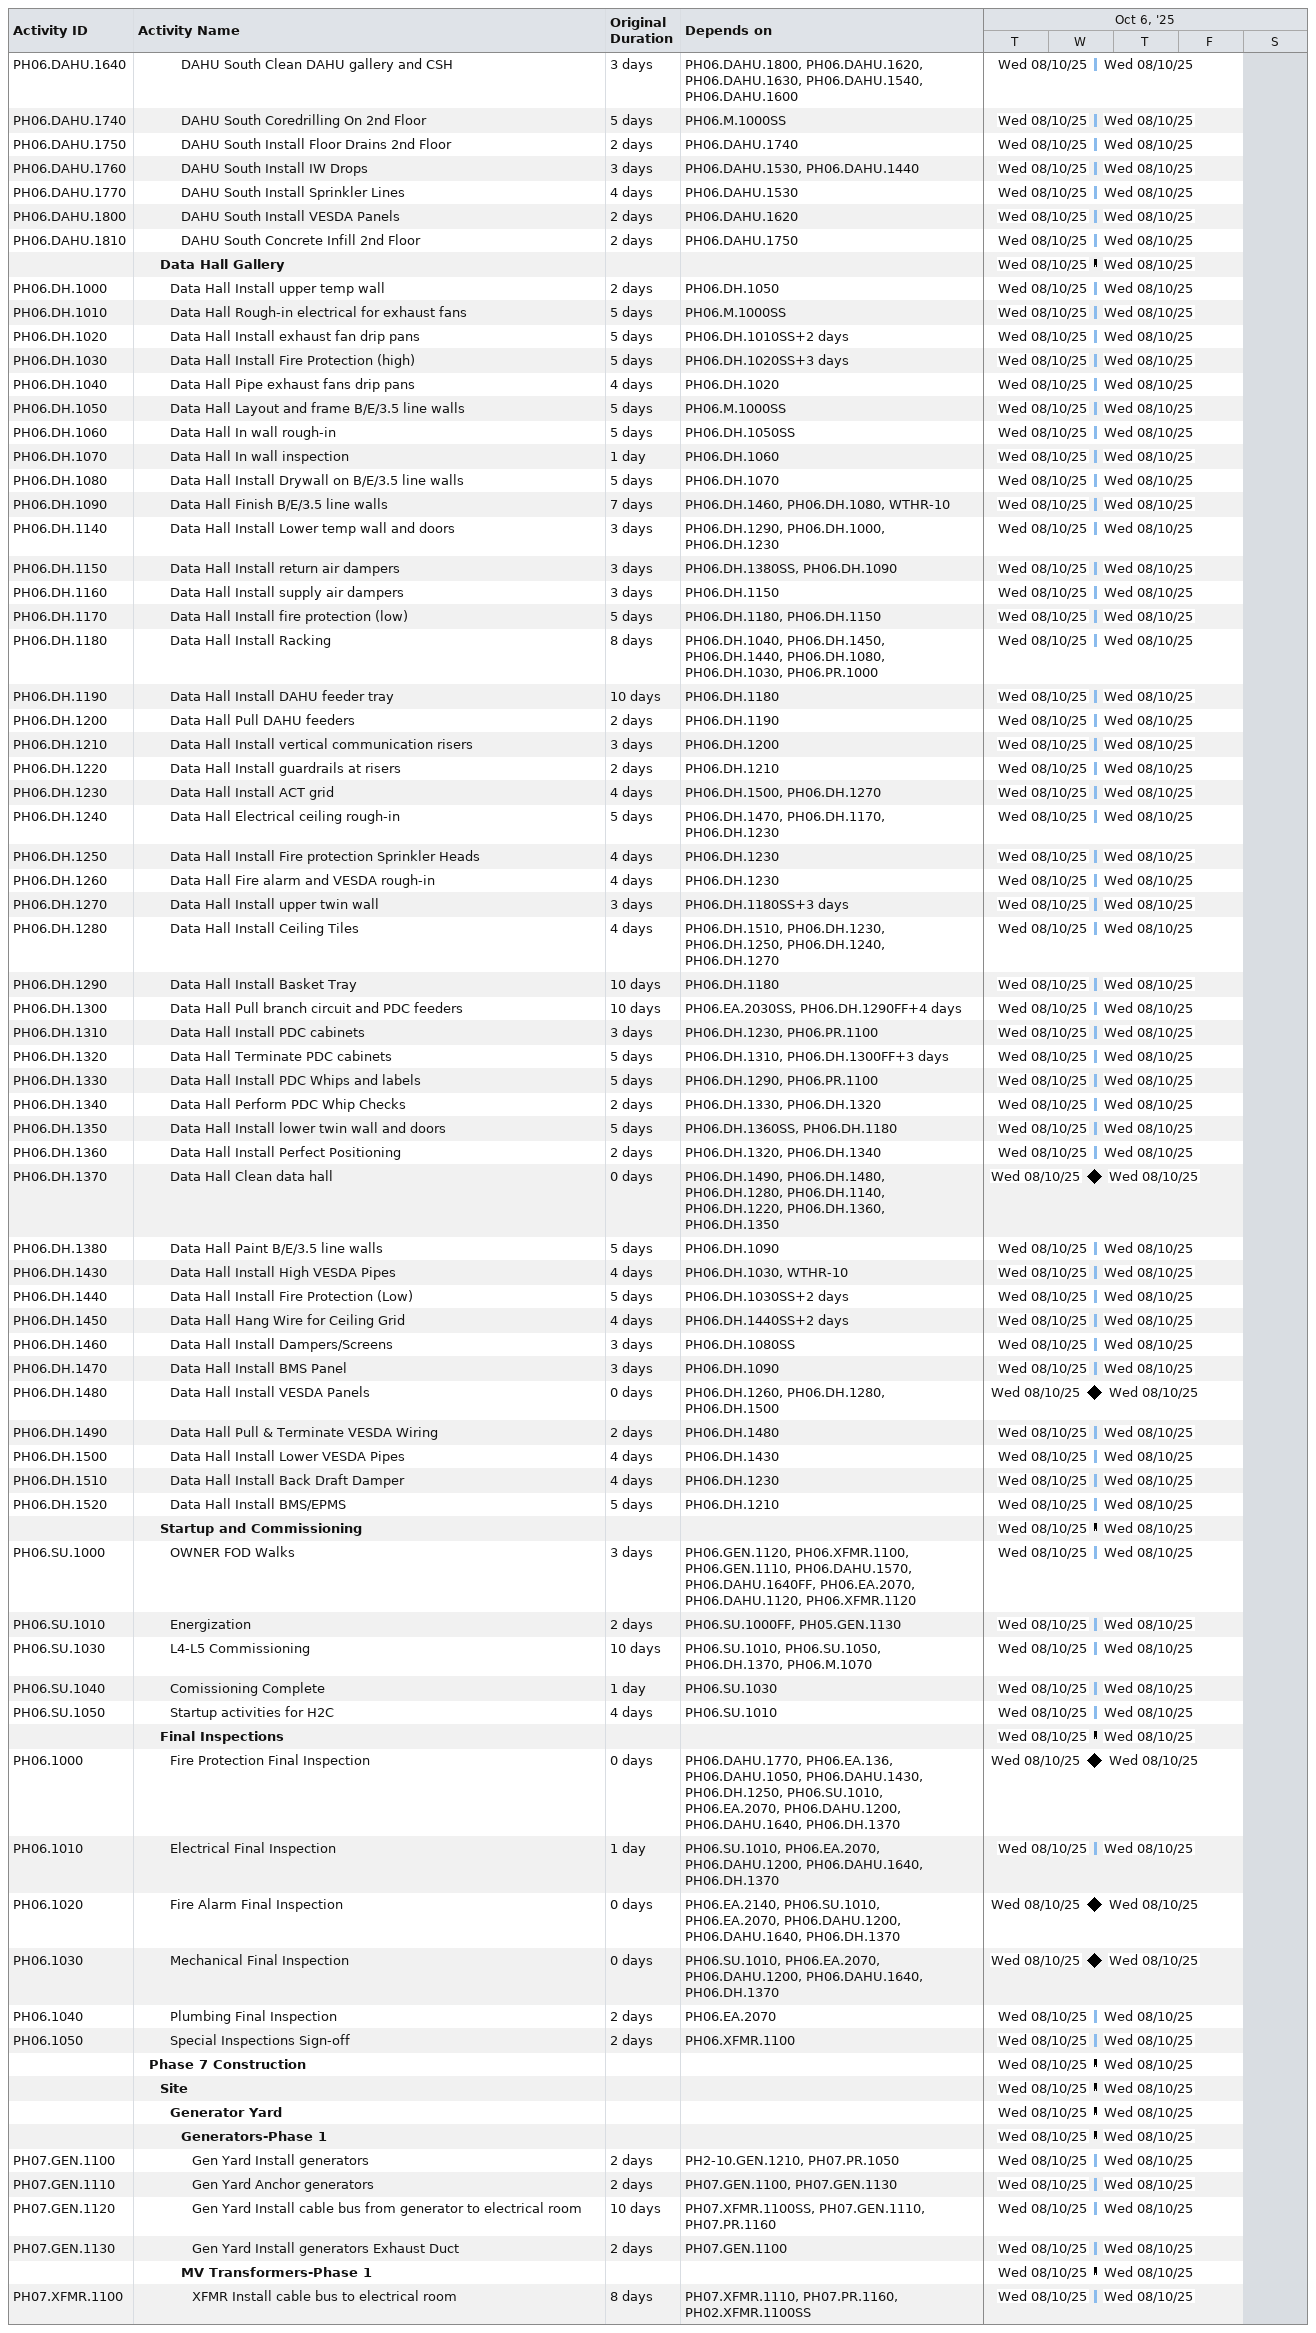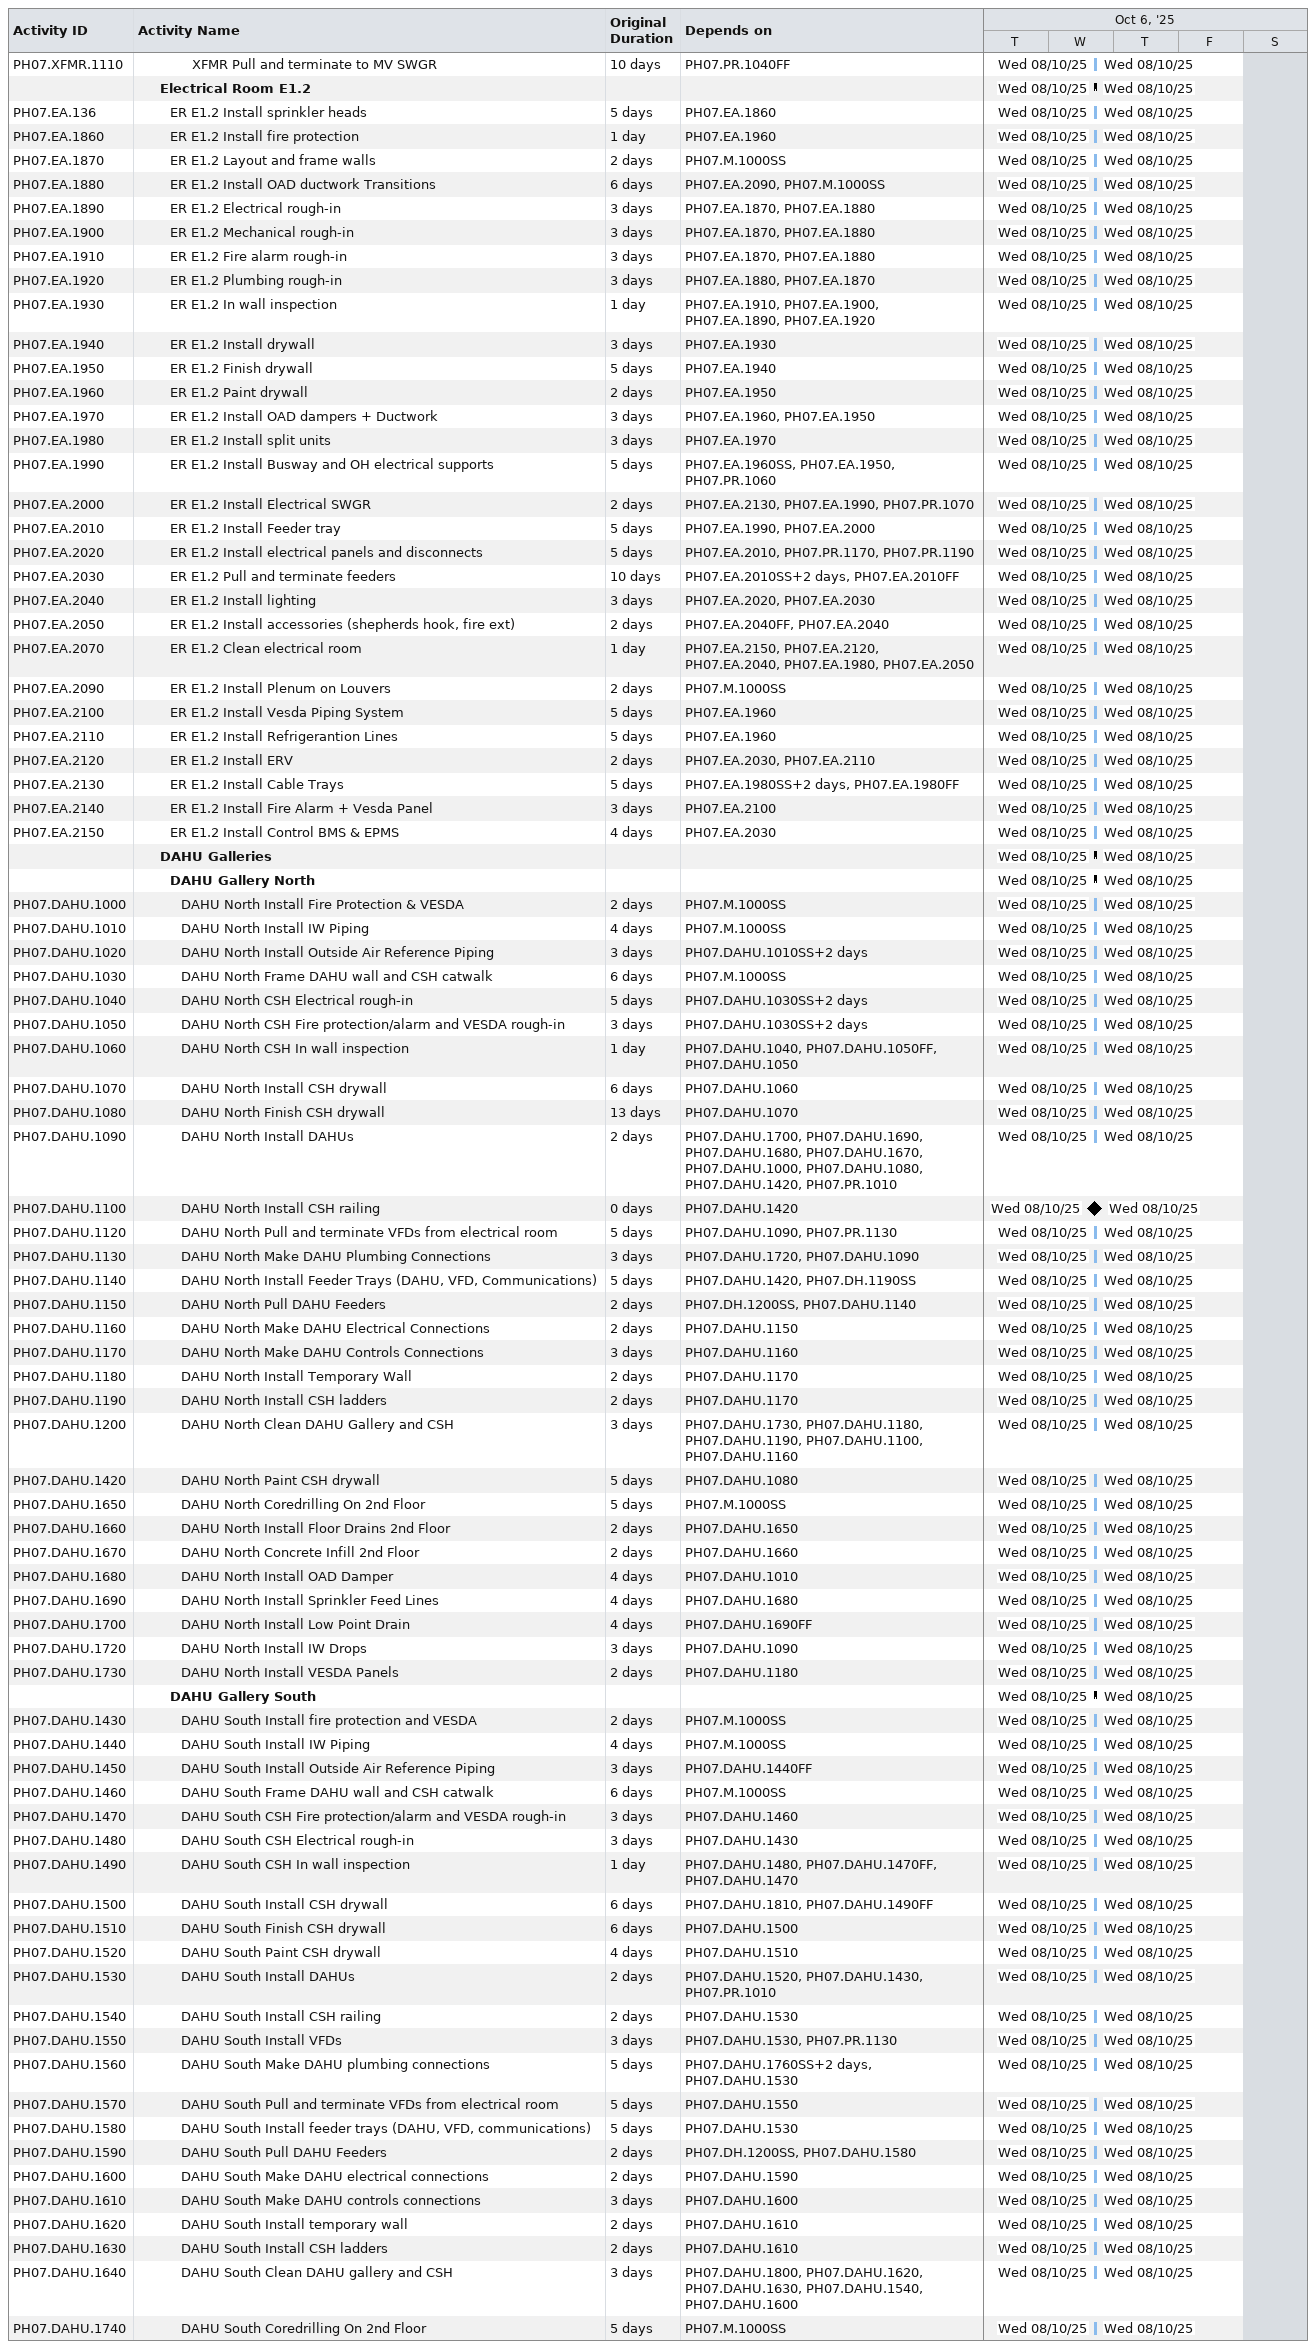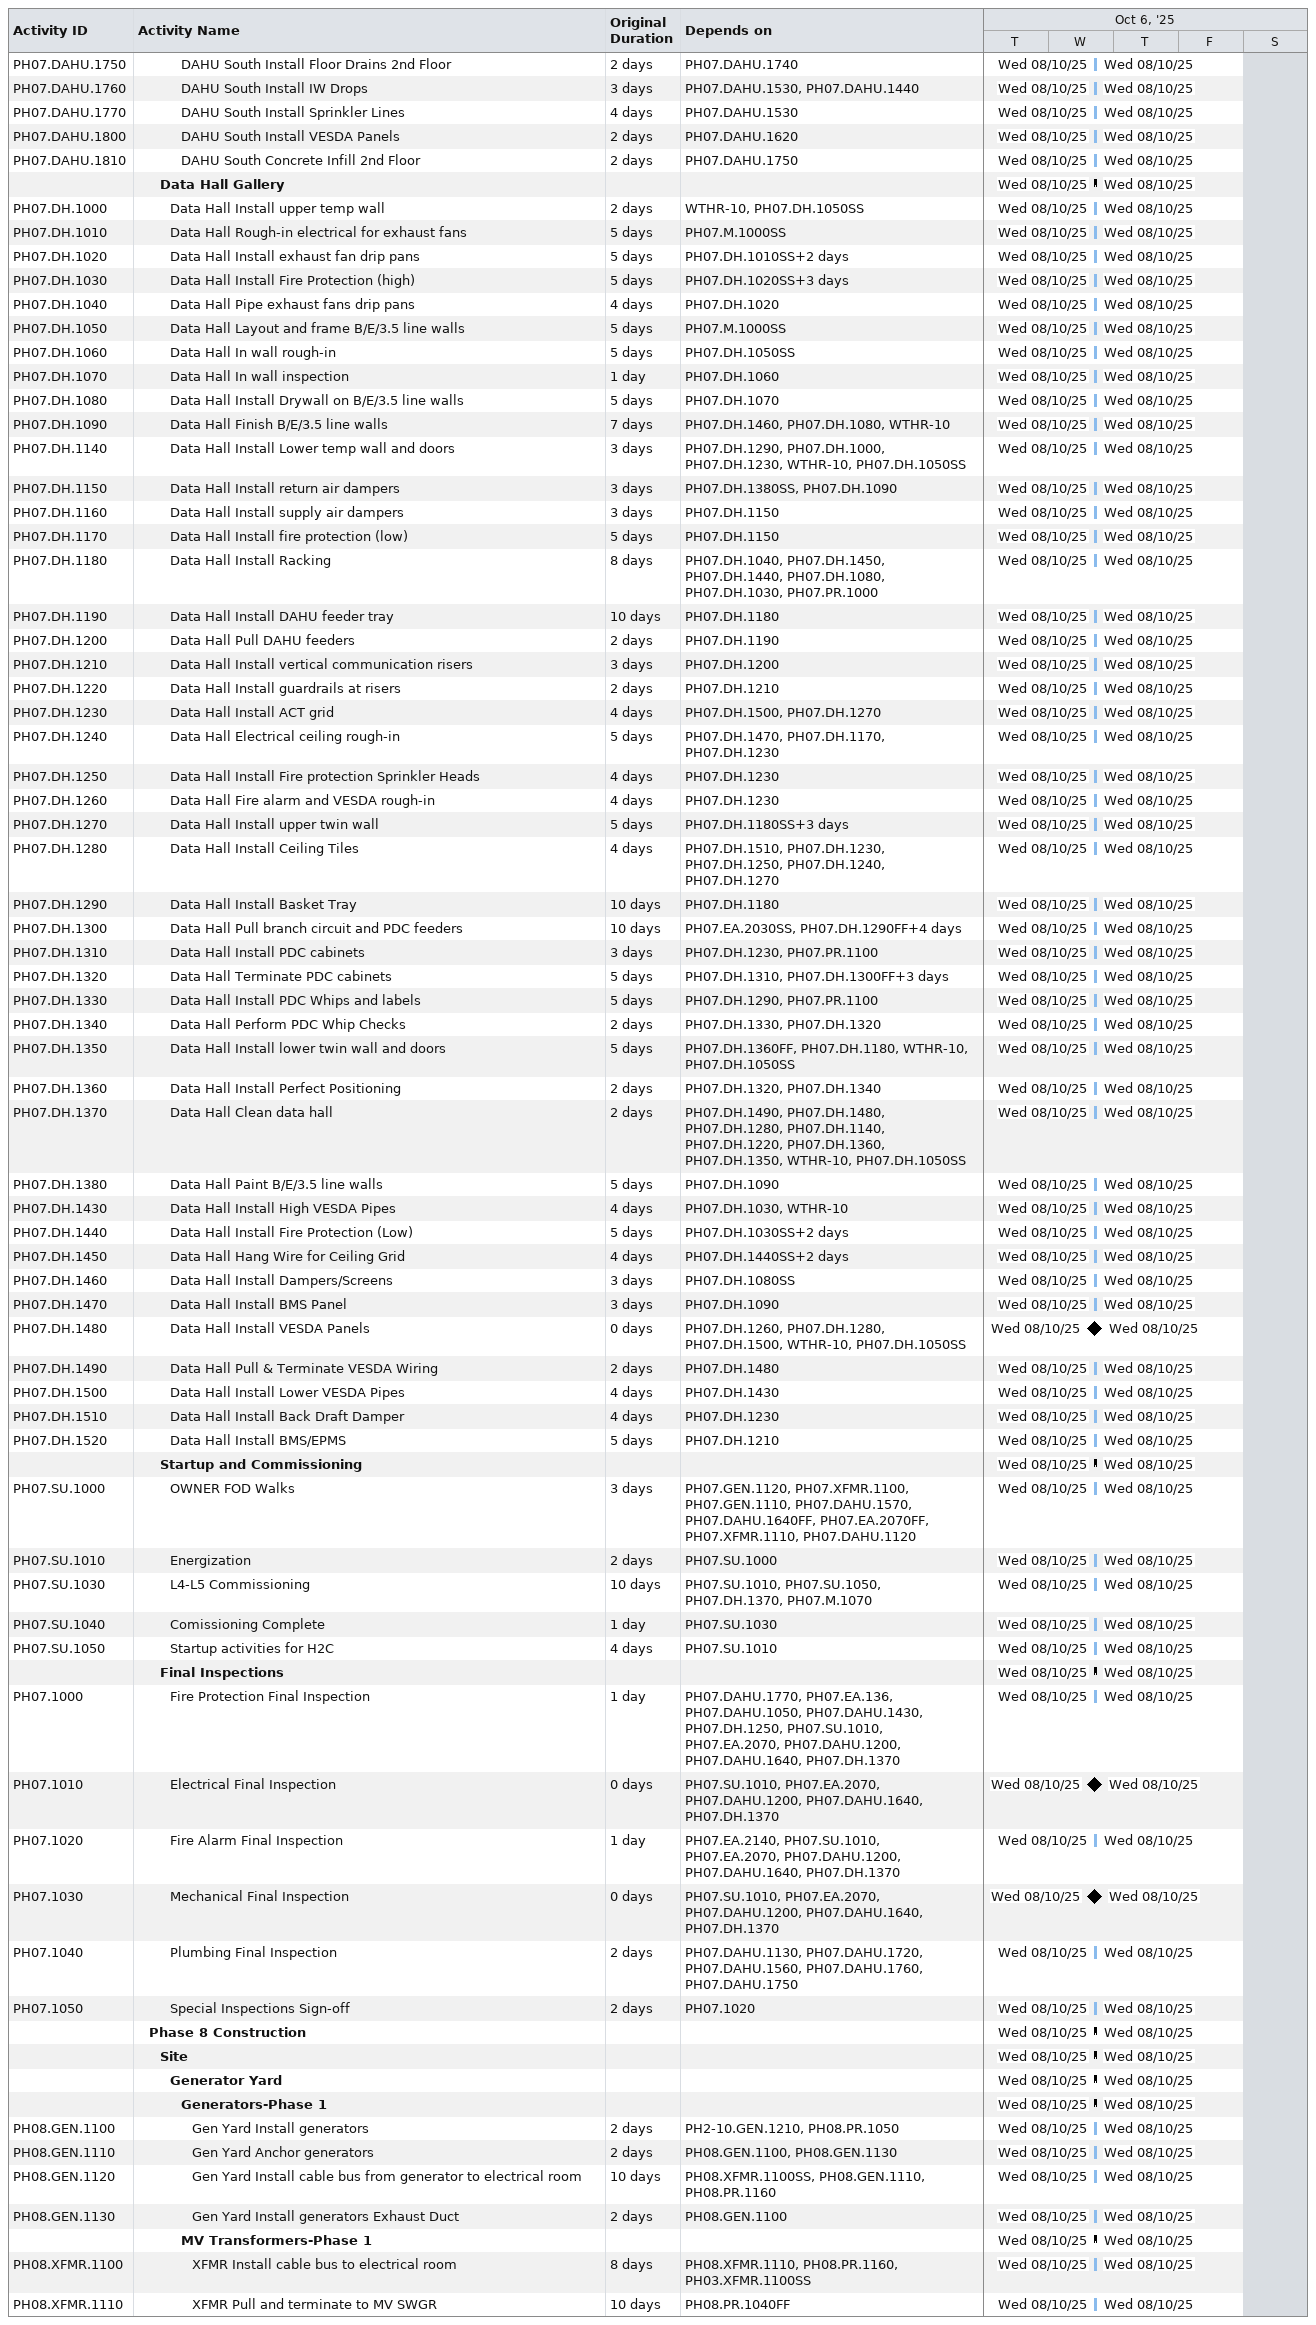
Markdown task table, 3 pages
| ID | Level | Task | Original duration | Start | Finish | Predecessors |
|---|---|---|---|---|---|---|
| PH06.DAHU.1640 | 5 | DAHU South Clean DAHU gallery and CSH | 3d | 2025-10-08 | 2025-10-08 | PH06.DAHU.1800, PH06.DAHU.1620, PH06.DAHU.1630, PH06.DAHU.1540, PH06.DAHU.1600 |
| PH06.DAHU.1740 | 5 | DAHU South Coredrilling On 2nd Floor | 5d | 2025-10-08 | 2025-10-08 | PH06.M.1000SS |
| PH06.DAHU.1750 | 5 | DAHU South Install Floor Drains 2nd Floor | 2d | 2025-10-08 | 2025-10-08 | PH06.DAHU.1740 |
| PH06.DAHU.1760 | 5 | DAHU South Install IW Drops | 3d | 2025-10-08 | 2025-10-08 | PH06.DAHU.1530, PH06.DAHU.1440 |
| PH06.DAHU.1770 | 5 | DAHU South Install Sprinkler Lines | 4d | 2025-10-08 | 2025-10-08 | PH06.DAHU.1530 |
| PH06.DAHU.1800 | 5 | DAHU South Install VESDA Panels | 2d | 2025-10-08 | 2025-10-08 | PH06.DAHU.1620 |
| PH06.DAHU.1810 | 5 | DAHU South Concrete Infill 2nd Floor | 2d | 2025-10-08 | 2025-10-08 | PH06.DAHU.1750 |
|  | 3 | **Data Hall Gallery** |  | 2025-10-08 | 2025-10-08 |  |
| PH06.DH.1000 | 4 | Data Hall Install upper temp wall | 2d | 2025-10-08 | 2025-10-08 | PH06.DH.1050 |
| PH06.DH.1010 | 4 | Data Hall Rough-in electrical for exhaust fans | 5d | 2025-10-08 | 2025-10-08 | PH06.M.1000SS |
| PH06.DH.1020 | 4 | Data Hall Install exhaust fan drip pans | 5d | 2025-10-08 | 2025-10-08 | PH06.DH.1010SS+2d |
| PH06.DH.1030 | 4 | Data Hall Install Fire Protection (high) | 5d | 2025-10-08 | 2025-10-08 | PH06.DH.1020SS+3d |
| PH06.DH.1040 | 4 | Data Hall Pipe exhaust fans drip pans | 4d | 2025-10-08 | 2025-10-08 | PH06.DH.1020 |
| PH06.DH.1050 | 4 | Data Hall Layout and frame B/E/3.5 line walls | 5d | 2025-10-08 | 2025-10-08 | PH06.M.1000SS |
| PH06.DH.1060 | 4 | Data Hall In wall rough-in | 5d | 2025-10-08 | 2025-10-08 | PH06.DH.1050SS |
| PH06.DH.1070 | 4 | Data Hall In wall inspection | 1d | 2025-10-08 | 2025-10-08 | PH06.DH.1060 |
| PH06.DH.1080 | 4 | Data Hall Install Drywall on B/E/3.5 line walls | 5d | 2025-10-08 | 2025-10-08 | PH06.DH.1070 |
| PH06.DH.1090 | 4 | Data Hall Finish B/E/3.5 line walls | 7d | 2025-10-08 | 2025-10-08 | PH06.DH.1460, PH06.DH.1080, WTHR-10 |
| PH06.DH.1140 | 4 | Data Hall Install Lower temp wall and doors | 3d | 2025-10-08 | 2025-10-08 | PH06.DH.1290, PH06.DH.1000, PH06.DH.1230 |
| PH06.DH.1150 | 4 | Data Hall Install return air dampers | 3d | 2025-10-08 | 2025-10-08 | PH06.DH.1380SS, PH06.DH.1090 |
| PH06.DH.1160 | 4 | Data Hall Install supply air dampers | 3d | 2025-10-08 | 2025-10-08 | PH06.DH.1150 |
| PH06.DH.1170 | 4 | Data Hall Install fire protection (low) | 5d | 2025-10-08 | 2025-10-08 | PH06.DH.1180, PH06.DH.1150 |
| PH06.DH.1180 | 4 | Data Hall Install Racking | 8d | 2025-10-08 | 2025-10-08 | PH06.DH.1040, PH06.DH.1450, PH06.DH.1440, PH06.DH.1080, PH06.DH.1030, PH06.PR.1000 |
| PH06.DH.1190 | 4 | Data Hall Install DAHU feeder tray | 10d | 2025-10-08 | 2025-10-08 | PH06.DH.1180 |
| PH06.DH.1200 | 4 | Data Hall Pull DAHU feeders | 2d | 2025-10-08 | 2025-10-08 | PH06.DH.1190 |
| PH06.DH.1210 | 4 | Data Hall Install vertical communication risers | 3d | 2025-10-08 | 2025-10-08 | PH06.DH.1200 |
| PH06.DH.1220 | 4 | Data Hall Install guardrails at risers | 2d | 2025-10-08 | 2025-10-08 | PH06.DH.1210 |
| PH06.DH.1230 | 4 | Data Hall Install ACT grid | 4d | 2025-10-08 | 2025-10-08 | PH06.DH.1500, PH06.DH.1270 |
| PH06.DH.1240 | 4 | Data Hall Electrical ceiling rough-in | 5d | 2025-10-08 | 2025-10-08 | PH06.DH.1470, PH06.DH.1170, PH06.DH.1230 |
| PH06.DH.1250 | 4 | Data Hall Install Fire protection Sprinkler Heads | 4d | 2025-10-08 | 2025-10-08 | PH06.DH.1230 |
| PH06.DH.1260 | 4 | Data Hall Fire alarm and VESDA rough-in | 4d | 2025-10-08 | 2025-10-08 | PH06.DH.1230 |
| PH06.DH.1270 | 4 | Data Hall Install upper twin wall | 3d | 2025-10-08 | 2025-10-08 | PH06.DH.1180SS+3d |
| PH06.DH.1280 | 4 | Data Hall Install Ceiling Tiles | 4d | 2025-10-08 | 2025-10-08 | PH06.DH.1510, PH06.DH.1230, PH06.DH.1250, PH06.DH.1240, PH06.DH.1270 |
| PH06.DH.1290 | 4 | Data Hall Install Basket Tray | 10d | 2025-10-08 | 2025-10-08 | PH06.DH.1180 |
| PH06.DH.1300 | 4 | Data Hall Pull branch circuit and PDC feeders | 10d | 2025-10-08 | 2025-10-08 | PH06.EA.2030SS, PH06.DH.1290FF+4d |
| PH06.DH.1310 | 4 | Data Hall Install PDC cabinets | 3d | 2025-10-08 | 2025-10-08 | PH06.DH.1230, PH06.PR.1100 |
| PH06.DH.1320 | 4 | Data Hall Terminate PDC cabinets | 5d | 2025-10-08 | 2025-10-08 | PH06.DH.1310, PH06.DH.1300FF+3d |
| PH06.DH.1330 | 4 | Data Hall Install PDC Whips and labels | 5d | 2025-10-08 | 2025-10-08 | PH06.DH.1290, PH06.PR.1100 |
| PH06.DH.1340 | 4 | Data Hall Perform PDC Whip Checks | 2d | 2025-10-08 | 2025-10-08 | PH06.DH.1330, PH06.DH.1320 |
| PH06.DH.1350 | 4 | Data Hall Install lower twin wall and doors | 5d | 2025-10-08 | 2025-10-08 | PH06.DH.1360SS, PH06.DH.1180 |
| PH06.DH.1360 | 4 | Data Hall Install Perfect Positioning | 2d | 2025-10-08 | 2025-10-08 | PH06.DH.1320, PH06.DH.1340 |
| PH06.DH.1370 | 4 | Data Hall Clean data hall | 0d | 2025-10-08 | 2025-10-08 | PH06.DH.1490, PH06.DH.1480, PH06.DH.1280, PH06.DH.1140, PH06.DH.1220, PH06.DH.1360, PH06.DH.1350 |
| PH06.DH.1380 | 4 | Data Hall Paint B/E/3.5 line walls | 5d | 2025-10-08 | 2025-10-08 | PH06.DH.1090 |
| PH06.DH.1430 | 4 | Data Hall Install High VESDA Pipes | 4d | 2025-10-08 | 2025-10-08 | PH06.DH.1030, WTHR-10 |
| PH06.DH.1440 | 4 | Data Hall Install Fire Protection (Low) | 5d | 2025-10-08 | 2025-10-08 | PH06.DH.1030SS+2d |
| PH06.DH.1450 | 4 | Data Hall Hang Wire for Ceiling Grid | 4d | 2025-10-08 | 2025-10-08 | PH06.DH.1440SS+2d |
| PH06.DH.1460 | 4 | Data Hall Install Dampers/Screens | 3d | 2025-10-08 | 2025-10-08 | PH06.DH.1080SS |
| PH06.DH.1470 | 4 | Data Hall Install BMS Panel | 3d | 2025-10-08 | 2025-10-08 | PH06.DH.1090 |
| PH06.DH.1480 | 4 | Data Hall Install VESDA Panels | 0d | 2025-10-08 | 2025-10-08 | PH06.DH.1260, PH06.DH.1280, PH06.DH.1500 |
| PH06.DH.1490 | 4 | Data Hall Pull & Terminate VESDA Wiring | 2d | 2025-10-08 | 2025-10-08 | PH06.DH.1480 |
| PH06.DH.1500 | 4 | Data Hall Install Lower VESDA Pipes | 4d | 2025-10-08 | 2025-10-08 | PH06.DH.1430 |
| PH06.DH.1510 | 4 | Data Hall Install Back Draft Damper | 4d | 2025-10-08 | 2025-10-08 | PH06.DH.1230 |
| PH06.DH.1520 | 4 | Data Hall Install BMS/EPMS | 5d | 2025-10-08 | 2025-10-08 | PH06.DH.1210 |
|  | 3 | **Startup and Commissioning** |  | 2025-10-08 | 2025-10-08 |  |
| PH06.SU.1000 | 4 | OWNER FOD Walks | 3d | 2025-10-08 | 2025-10-08 | PH06.GEN.1120, PH06.XFMR.1100, PH06.GEN.1110, PH06.DAHU.1570, PH06.DAHU.1640FF, PH06.EA.2070, PH06.DAHU.1120, PH06.XFMR.1120 |
| PH06.SU.1010 | 4 | Energization | 2d | 2025-10-08 | 2025-10-08 | PH06.SU.1000FF, PH05.GEN.1130 |
| PH06.SU.1030 | 4 | L4-L5 Commissioning | 10d | 2025-10-08 | 2025-10-08 | PH06.SU.1010, PH06.SU.1050, PH06.DH.1370, PH06.M.1070 |
| PH06.SU.1040 | 4 | Comissioning Complete | 1d | 2025-10-08 | 2025-10-08 | PH06.SU.1030 |
| PH06.SU.1050 | 4 | Startup activities for H2C | 4d | 2025-10-08 | 2025-10-08 | PH06.SU.1010 |
|  | 3 | **Final Inspections** |  | 2025-10-08 | 2025-10-08 |  |
| PH06.1000 | 4 | Fire Protection Final Inspection | 0d | 2025-10-08 | 2025-10-08 | PH06.DAHU.1770, PH06.EA.136, PH06.DAHU.1050, PH06.DAHU.1430, PH06.DH.1250, PH06.SU.1010, PH06.EA.2070, PH06.DAHU.1200, PH06.DAHU.1640, PH06.DH.1370 |
| PH06.1010 | 4 | Electrical Final Inspection | 1d | 2025-10-08 | 2025-10-08 | PH06.SU.1010, PH06.EA.2070, PH06.DAHU.1200, PH06.DAHU.1640, PH06.DH.1370 |
| PH06.1020 | 4 | Fire Alarm Final Inspection | 0d | 2025-10-08 | 2025-10-08 | PH06.EA.2140, PH06.SU.1010, PH06.EA.2070, PH06.DAHU.1200, PH06.DAHU.1640, PH06.DH.1370 |
| PH06.1030 | 4 | Mechanical Final Inspection | 0d | 2025-10-08 | 2025-10-08 | PH06.SU.1010, PH06.EA.2070, PH06.DAHU.1200, PH06.DAHU.1640, PH06.DH.1370 |
| PH06.1040 | 4 | Plumbing Final Inspection | 2d | 2025-10-08 | 2025-10-08 | PH06.EA.2070 |
| PH06.1050 | 4 | Special Inspections Sign-off | 2d | 2025-10-08 | 2025-10-08 | PH06.XFMR.1100 |
|  | 2 | **Phase 7 Construction** |  | 2025-10-08 | 2025-10-08 |  |
|  | 3 | **Site** |  | 2025-10-08 | 2025-10-08 |  |
|  | 4 | **Generator Yard** |  | 2025-10-08 | 2025-10-08 |  |
|  | 5 | **Generators-Phase 1** |  | 2025-10-08 | 2025-10-08 |  |
| PH07.GEN.1100 | 6 | Gen Yard Install generators | 2d | 2025-10-08 | 2025-10-08 | PH2-10.GEN.1210, PH07.PR.1050 |
| PH07.GEN.1110 | 6 | Gen Yard Anchor generators | 2d | 2025-10-08 | 2025-10-08 | PH07.GEN.1100, PH07.GEN.1130 |
| PH07.GEN.1120 | 6 | Gen Yard Install cable bus from generator to electrical room | 10d | 2025-10-08 | 2025-10-08 | PH07.XFMR.1100SS, PH07.GEN.1110, PH07.PR.1160 |
| PH07.GEN.1130 | 6 | Gen Yard Install generators Exhaust Duct | 2d | 2025-10-08 | 2025-10-08 | PH07.GEN.1100 |
|  | 5 | **MV Transformers-Phase 1** |  | 2025-10-08 | 2025-10-08 |  |
| PH07.XFMR.1100 | 6 | XFMR Install cable bus to electrical room | 8d | 2025-10-08 | 2025-10-08 | PH07.XFMR.1110, PH07.PR.1160, PH02.XFMR.1100SS |
| PH07.XFMR.1110 | 6 | XFMR Pull and terminate to MV SWGR | 10d | 2025-10-08 | 2025-10-08 | PH07.PR.1040FF |
|  | 3 | **Electrical Room E1.2** |  | 2025-10-08 | 2025-10-08 |  |
| PH07.EA.136 | 4 | ER E1.2 Install sprinkler heads | 5d | 2025-10-08 | 2025-10-08 | PH07.EA.1860 |
| PH07.EA.1860 | 4 | ER E1.2 Install fire protection | 1d | 2025-10-08 | 2025-10-08 | PH07.EA.1960 |
| PH07.EA.1870 | 4 | ER E1.2 Layout and frame walls | 2d | 2025-10-08 | 2025-10-08 | PH07.M.1000SS |
| PH07.EA.1880 | 4 | ER E1.2 Install OAD ductwork Transitions | 6d | 2025-10-08 | 2025-10-08 | PH07.EA.2090, PH07.M.1000SS |
| PH07.EA.1890 | 4 | ER E1.2 Electrical rough-in | 3d | 2025-10-08 | 2025-10-08 | PH07.EA.1870, PH07.EA.1880 |
| PH07.EA.1900 | 4 | ER E1.2 Mechanical rough-in | 3d | 2025-10-08 | 2025-10-08 | PH07.EA.1870, PH07.EA.1880 |
| PH07.EA.1910 | 4 | ER E1.2 Fire alarm rough-in | 3d | 2025-10-08 | 2025-10-08 | PH07.EA.1870, PH07.EA.1880 |
| PH07.EA.1920 | 4 | ER E1.2 Plumbing rough-in | 3d | 2025-10-08 | 2025-10-08 | PH07.EA.1880, PH07.EA.1870 |
| PH07.EA.1930 | 4 | ER E1.2 In wall inspection | 1d | 2025-10-08 | 2025-10-08 | PH07.EA.1910, PH07.EA.1900, PH07.EA.1890, PH07.EA.1920 |
| PH07.EA.1940 | 4 | ER E1.2 Install drywall | 3d | 2025-10-08 | 2025-10-08 | PH07.EA.1930 |
| PH07.EA.1950 | 4 | ER E1.2 Finish drywall | 5d | 2025-10-08 | 2025-10-08 | PH07.EA.1940 |
| PH07.EA.1960 | 4 | ER E1.2 Paint drywall | 2d | 2025-10-08 | 2025-10-08 | PH07.EA.1950 |
| PH07.EA.1970 | 4 | ER E1.2 Install OAD dampers + Ductwork | 3d | 2025-10-08 | 2025-10-08 | PH07.EA.1960, PH07.EA.1950 |
| PH07.EA.1980 | 4 | ER E1.2 Install split units | 3d | 2025-10-08 | 2025-10-08 | PH07.EA.1970 |
| PH07.EA.1990 | 4 | ER E1.2 Install Busway and OH electrical supports | 5d | 2025-10-08 | 2025-10-08 | PH07.EA.1960SS, PH07.EA.1950, PH07.PR.1060 |
| PH07.EA.2000 | 4 | ER E1.2 Install Electrical SWGR | 2d | 2025-10-08 | 2025-10-08 | PH07.EA.2130, PH07.EA.1990, PH07.PR.1070 |
| PH07.EA.2010 | 4 | ER E1.2 Install Feeder tray | 5d | 2025-10-08 | 2025-10-08 | PH07.EA.1990, PH07.EA.2000 |
| PH07.EA.2020 | 4 | ER E1.2 Install electrical panels and disconnects | 5d | 2025-10-08 | 2025-10-08 | PH07.EA.2010, PH07.PR.1170, PH07.PR.1190 |
| PH07.EA.2030 | 4 | ER E1.2 Pull and terminate feeders | 10d | 2025-10-08 | 2025-10-08 | PH07.EA.2010SS+2d, PH07.EA.2010FF |
| PH07.EA.2040 | 4 | ER E1.2 Install lighting | 3d | 2025-10-08 | 2025-10-08 | PH07.EA.2020, PH07.EA.2030 |
| PH07.EA.2050 | 4 | ER E1.2 Install accessories (shepherds hook, fire ext) | 2d | 2025-10-08 | 2025-10-08 | PH07.EA.2040FF, PH07.EA.2040 |
| PH07.EA.2070 | 4 | ER E1.2 Clean electrical room | 1d | 2025-10-08 | 2025-10-08 | PH07.EA.2150, PH07.EA.2120, PH07.EA.2040, PH07.EA.1980, PH07.EA.2050 |
| PH07.EA.2090 | 4 | ER E1.2 Install Plenum on Louvers | 2d | 2025-10-08 | 2025-10-08 | PH07.M.1000SS |
| PH07.EA.2100 | 4 | ER E1.2 Install Vesda Piping System | 5d | 2025-10-08 | 2025-10-08 | PH07.EA.1960 |
| PH07.EA.2110 | 4 | ER E1.2 Install Refrigerantion Lines | 5d | 2025-10-08 | 2025-10-08 | PH07.EA.1960 |
| PH07.EA.2120 | 4 | ER E1.2 Install ERV | 2d | 2025-10-08 | 2025-10-08 | PH07.EA.2030, PH07.EA.2110 |
| PH07.EA.2130 | 4 | ER E1.2 Install Cable Trays | 5d | 2025-10-08 | 2025-10-08 | PH07.EA.1980SS+2d, PH07.EA.1980FF |
| PH07.EA.2140 | 4 | ER E1.2 Install Fire Alarm + Vesda Panel | 3d | 2025-10-08 | 2025-10-08 | PH07.EA.2100 |
| PH07.EA.2150 | 4 | ER E1.2 Install Control BMS & EPMS | 4d | 2025-10-08 | 2025-10-08 | PH07.EA.2030 |
|  | 3 | **DAHU Galleries** |  | 2025-10-08 | 2025-10-08 |  |
|  | 4 | **DAHU Gallery North** |  | 2025-10-08 | 2025-10-08 |  |
| PH07.DAHU.1000 | 5 | DAHU North Install Fire Protection & VESDA | 2d | 2025-10-08 | 2025-10-08 | PH07.M.1000SS |
| PH07.DAHU.1010 | 5 | DAHU North Install IW Piping | 4d | 2025-10-08 | 2025-10-08 | PH07.M.1000SS |
| PH07.DAHU.1020 | 5 | DAHU North Install Outside Air Reference Piping | 3d | 2025-10-08 | 2025-10-08 | PH07.DAHU.1010SS+2d |
| PH07.DAHU.1030 | 5 | DAHU North Frame DAHU wall and CSH catwalk | 6d | 2025-10-08 | 2025-10-08 | PH07.M.1000SS |
| PH07.DAHU.1040 | 5 | DAHU North CSH Electrical rough-in | 5d | 2025-10-08 | 2025-10-08 | PH07.DAHU.1030SS+2d |
| PH07.DAHU.1050 | 5 | DAHU North CSH Fire protection/alarm and VESDA rough-in | 3d | 2025-10-08 | 2025-10-08 | PH07.DAHU.1030SS+2d |
| PH07.DAHU.1060 | 5 | DAHU North CSH In wall inspection | 1d | 2025-10-08 | 2025-10-08 | PH07.DAHU.1040, PH07.DAHU.1050FF, PH07.DAHU.1050 |
| PH07.DAHU.1070 | 5 | DAHU North Install CSH drywall | 6d | 2025-10-08 | 2025-10-08 | PH07.DAHU.1060 |
| PH07.DAHU.1080 | 5 | DAHU North Finish CSH drywall | 13d | 2025-10-08 | 2025-10-08 | PH07.DAHU.1070 |
| PH07.DAHU.1090 | 5 | DAHU North Install DAHUs | 2d | 2025-10-08 | 2025-10-08 | PH07.DAHU.1700, PH07.DAHU.1690, PH07.DAHU.1680, PH07.DAHU.1670, PH07.DAHU.1000, PH07.DAHU.1080, PH07.DAHU.1420, PH07.PR.1010 |
| PH07.DAHU.1100 | 5 | DAHU North Install CSH railing | 0d | 2025-10-08 | 2025-10-08 | PH07.DAHU.1420 |
| PH07.DAHU.1120 | 5 | DAHU North Pull and terminate VFDs from electrical room | 5d | 2025-10-08 | 2025-10-08 | PH07.DAHU.1090, PH07.PR.1130 |
| PH07.DAHU.1130 | 5 | DAHU North Make DAHU Plumbing Connections | 3d | 2025-10-08 | 2025-10-08 | PH07.DAHU.1720, PH07.DAHU.1090 |
| PH07.DAHU.1140 | 5 | DAHU North Install Feeder Trays (DAHU, VFD, Communications) | 5d | 2025-10-08 | 2025-10-08 | PH07.DAHU.1420, PH07.DH.1190SS |
| PH07.DAHU.1150 | 5 | DAHU North Pull DAHU Feeders | 2d | 2025-10-08 | 2025-10-08 | PH07.DH.1200SS, PH07.DAHU.1140 |
| PH07.DAHU.1160 | 5 | DAHU North Make DAHU Electrical Connections | 2d | 2025-10-08 | 2025-10-08 | PH07.DAHU.1150 |
| PH07.DAHU.1170 | 5 | DAHU North Make DAHU Controls Connections | 3d | 2025-10-08 | 2025-10-08 | PH07.DAHU.1160 |
| PH07.DAHU.1180 | 5 | DAHU North Install Temporary Wall | 2d | 2025-10-08 | 2025-10-08 | PH07.DAHU.1170 |
| PH07.DAHU.1190 | 5 | DAHU North Install CSH ladders | 2d | 2025-10-08 | 2025-10-08 | PH07.DAHU.1170 |
| PH07.DAHU.1200 | 5 | DAHU North Clean DAHU Gallery and CSH | 3d | 2025-10-08 | 2025-10-08 | PH07.DAHU.1730, PH07.DAHU.1180, PH07.DAHU.1190, PH07.DAHU.1100, PH07.DAHU.1160 |
| PH07.DAHU.1420 | 5 | DAHU North Paint CSH drywall | 5d | 2025-10-08 | 2025-10-08 | PH07.DAHU.1080 |
| PH07.DAHU.1650 | 5 | DAHU North Coredrilling On 2nd Floor | 5d | 2025-10-08 | 2025-10-08 | PH07.M.1000SS |
| PH07.DAHU.1660 | 5 | DAHU North Install Floor Drains 2nd Floor | 2d | 2025-10-08 | 2025-10-08 | PH07.DAHU.1650 |
| PH07.DAHU.1670 | 5 | DAHU North Concrete Infill 2nd Floor | 2d | 2025-10-08 | 2025-10-08 | PH07.DAHU.1660 |
| PH07.DAHU.1680 | 5 | DAHU North Install OAD Damper | 4d | 2025-10-08 | 2025-10-08 | PH07.DAHU.1010 |
| PH07.DAHU.1690 | 5 | DAHU North Install Sprinkler Feed Lines | 4d | 2025-10-08 | 2025-10-08 | PH07.DAHU.1680 |
| PH07.DAHU.1700 | 5 | DAHU North Install Low Point Drain | 4d | 2025-10-08 | 2025-10-08 | PH07.DAHU.1690FF |
| PH07.DAHU.1720 | 5 | DAHU North Install IW Drops | 3d | 2025-10-08 | 2025-10-08 | PH07.DAHU.1090 |
| PH07.DAHU.1730 | 5 | DAHU North Install VESDA Panels | 2d | 2025-10-08 | 2025-10-08 | PH07.DAHU.1180 |
|  | 4 | **DAHU Gallery South** |  | 2025-10-08 | 2025-10-08 |  |
| PH07.DAHU.1430 | 5 | DAHU South Install fire protection and VESDA | 2d | 2025-10-08 | 2025-10-08 | PH07.M.1000SS |
| PH07.DAHU.1440 | 5 | DAHU South Install IW Piping | 4d | 2025-10-08 | 2025-10-08 | PH07.M.1000SS |
| PH07.DAHU.1450 | 5 | DAHU South Install Outside Air Reference Piping | 3d | 2025-10-08 | 2025-10-08 | PH07.DAHU.1440FF |
| PH07.DAHU.1460 | 5 | DAHU South Frame DAHU wall and CSH catwalk | 6d | 2025-10-08 | 2025-10-08 | PH07.M.1000SS |
| PH07.DAHU.1470 | 5 | DAHU South CSH Fire protection/alarm and VESDA rough-in | 3d | 2025-10-08 | 2025-10-08 | PH07.DAHU.1460 |
| PH07.DAHU.1480 | 5 | DAHU South CSH Electrical rough-in | 3d | 2025-10-08 | 2025-10-08 | PH07.DAHU.1430 |
| PH07.DAHU.1490 | 5 | DAHU South CSH In wall inspection | 1d | 2025-10-08 | 2025-10-08 | PH07.DAHU.1480, PH07.DAHU.1470FF, PH07.DAHU.1470 |
| PH07.DAHU.1500 | 5 | DAHU South Install CSH drywall | 6d | 2025-10-08 | 2025-10-08 | PH07.DAHU.1810, PH07.DAHU.1490FF |
| PH07.DAHU.1510 | 5 | DAHU South Finish CSH drywall | 6d | 2025-10-08 | 2025-10-08 | PH07.DAHU.1500 |
| PH07.DAHU.1520 | 5 | DAHU South Paint CSH drywall | 4d | 2025-10-08 | 2025-10-08 | PH07.DAHU.1510 |
| PH07.DAHU.1530 | 5 | DAHU South Install DAHUs | 2d | 2025-10-08 | 2025-10-08 | PH07.DAHU.1520, PH07.DAHU.1430, PH07.PR.1010 |
| PH07.DAHU.1540 | 5 | DAHU South Install CSH railing | 2d | 2025-10-08 | 2025-10-08 | PH07.DAHU.1530 |
| PH07.DAHU.1550 | 5 | DAHU South Install VFDs | 3d | 2025-10-08 | 2025-10-08 | PH07.DAHU.1530, PH07.PR.1130 |
| PH07.DAHU.1560 | 5 | DAHU South Make DAHU plumbing connections | 5d | 2025-10-08 | 2025-10-08 | PH07.DAHU.1760SS+2d, PH07.DAHU.1530 |
| PH07.DAHU.1570 | 5 | DAHU South Pull and terminate VFDs from electrical room | 5d | 2025-10-08 | 2025-10-08 | PH07.DAHU.1550 |
| PH07.DAHU.1580 | 5 | DAHU South Install feeder trays (DAHU, VFD, communications) | 5d | 2025-10-08 | 2025-10-08 | PH07.DAHU.1530 |
| PH07.DAHU.1590 | 5 | DAHU South Pull DAHU Feeders | 2d | 2025-10-08 | 2025-10-08 | PH07.DH.1200SS, PH07.DAHU.1580 |
| PH07.DAHU.1600 | 5 | DAHU South Make DAHU electrical connections | 2d | 2025-10-08 | 2025-10-08 | PH07.DAHU.1590 |
| PH07.DAHU.1610 | 5 | DAHU South Make DAHU controls connections | 3d | 2025-10-08 | 2025-10-08 | PH07.DAHU.1600 |
| PH07.DAHU.1620 | 5 | DAHU South Install temporary wall | 2d | 2025-10-08 | 2025-10-08 | PH07.DAHU.1610 |
| PH07.DAHU.1630 | 5 | DAHU South Install CSH ladders | 2d | 2025-10-08 | 2025-10-08 | PH07.DAHU.1610 |
| PH07.DAHU.1640 | 5 | DAHU South Clean DAHU gallery and CSH | 3d | 2025-10-08 | 2025-10-08 | PH07.DAHU.1800, PH07.DAHU.1620, PH07.DAHU.1630, PH07.DAHU.1540, PH07.DAHU.1600 |
| PH07.DAHU.1740 | 5 | DAHU South Coredrilling On 2nd Floor | 5d | 2025-10-08 | 2025-10-08 | PH07.M.1000SS |
| PH07.DAHU.1750 | 5 | DAHU South Install Floor Drains 2nd Floor | 2d | 2025-10-08 | 2025-10-08 | PH07.DAHU.1740 |
| PH07.DAHU.1760 | 5 | DAHU South Install IW Drops | 3d | 2025-10-08 | 2025-10-08 | PH07.DAHU.1530, PH07.DAHU.1440 |
| PH07.DAHU.1770 | 5 | DAHU South Install Sprinkler Lines | 4d | 2025-10-08 | 2025-10-08 | PH07.DAHU.1530 |
| PH07.DAHU.1800 | 5 | DAHU South Install VESDA Panels | 2d | 2025-10-08 | 2025-10-08 | PH07.DAHU.1620 |
| PH07.DAHU.1810 | 5 | DAHU South Concrete Infill 2nd Floor | 2d | 2025-10-08 | 2025-10-08 | PH07.DAHU.1750 |
|  | 3 | **Data Hall Gallery** |  | 2025-10-08 | 2025-10-08 |  |
| PH07.DH.1000 | 4 | Data Hall Install upper temp wall | 2d | 2025-10-08 | 2025-10-08 | WTHR-10, PH07.DH.1050SS |
| PH07.DH.1010 | 4 | Data Hall Rough-in electrical for exhaust fans | 5d | 2025-10-08 | 2025-10-08 | PH07.M.1000SS |
| PH07.DH.1020 | 4 | Data Hall Install exhaust fan drip pans | 5d | 2025-10-08 | 2025-10-08 | PH07.DH.1010SS+2d |
| PH07.DH.1030 | 4 | Data Hall Install Fire Protection (high) | 5d | 2025-10-08 | 2025-10-08 | PH07.DH.1020SS+3d |
| PH07.DH.1040 | 4 | Data Hall Pipe exhaust fans drip pans | 4d | 2025-10-08 | 2025-10-08 | PH07.DH.1020 |
| PH07.DH.1050 | 4 | Data Hall Layout and frame B/E/3.5 line walls | 5d | 2025-10-08 | 2025-10-08 | PH07.M.1000SS |
| PH07.DH.1060 | 4 | Data Hall In wall rough-in | 5d | 2025-10-08 | 2025-10-08 | PH07.DH.1050SS |
| PH07.DH.1070 | 4 | Data Hall In wall inspection | 1d | 2025-10-08 | 2025-10-08 | PH07.DH.1060 |
| PH07.DH.1080 | 4 | Data Hall Install Drywall on B/E/3.5 line walls | 5d | 2025-10-08 | 2025-10-08 | PH07.DH.1070 |
| PH07.DH.1090 | 4 | Data Hall Finish B/E/3.5 line walls | 7d | 2025-10-08 | 2025-10-08 | PH07.DH.1460, PH07.DH.1080, WTHR-10 |
| PH07.DH.1140 | 4 | Data Hall Install Lower temp wall and doors | 3d | 2025-10-08 | 2025-10-08 | PH07.DH.1290, PH07.DH.1000, PH07.DH.1230, WTHR-10, PH07.DH.1050SS |
| PH07.DH.1150 | 4 | Data Hall Install return air dampers | 3d | 2025-10-08 | 2025-10-08 | PH07.DH.1380SS, PH07.DH.1090 |
| PH07.DH.1160 | 4 | Data Hall Install supply air dampers | 3d | 2025-10-08 | 2025-10-08 | PH07.DH.1150 |
| PH07.DH.1170 | 4 | Data Hall Install fire protection (low) | 5d | 2025-10-08 | 2025-10-08 | PH07.DH.1150 |
| PH07.DH.1180 | 4 | Data Hall Install Racking | 8d | 2025-10-08 | 2025-10-08 | PH07.DH.1040, PH07.DH.1450, PH07.DH.1440, PH07.DH.1080, PH07.DH.1030, PH07.PR.1000 |
| PH07.DH.1190 | 4 | Data Hall Install DAHU feeder tray | 10d | 2025-10-08 | 2025-10-08 | PH07.DH.1180 |
| PH07.DH.1200 | 4 | Data Hall Pull DAHU feeders | 2d | 2025-10-08 | 2025-10-08 | PH07.DH.1190 |
| PH07.DH.1210 | 4 | Data Hall Install vertical communication risers | 3d | 2025-10-08 | 2025-10-08 | PH07.DH.1200 |
| PH07.DH.1220 | 4 | Data Hall Install guardrails at risers | 2d | 2025-10-08 | 2025-10-08 | PH07.DH.1210 |
| PH07.DH.1230 | 4 | Data Hall Install ACT grid | 4d | 2025-10-08 | 2025-10-08 | PH07.DH.1500, PH07.DH.1270 |
| PH07.DH.1240 | 4 | Data Hall Electrical ceiling rough-in | 5d | 2025-10-08 | 2025-10-08 | PH07.DH.1470, PH07.DH.1170, PH07.DH.1230 |
| PH07.DH.1250 | 4 | Data Hall Install Fire protection Sprinkler Heads | 4d | 2025-10-08 | 2025-10-08 | PH07.DH.1230 |
| PH07.DH.1260 | 4 | Data Hall Fire alarm and VESDA rough-in | 4d | 2025-10-08 | 2025-10-08 | PH07.DH.1230 |
| PH07.DH.1270 | 4 | Data Hall Install upper twin wall | 5d | 2025-10-08 | 2025-10-08 | PH07.DH.1180SS+3d |
| PH07.DH.1280 | 4 | Data Hall Install Ceiling Tiles | 4d | 2025-10-08 | 2025-10-08 | PH07.DH.1510, PH07.DH.1230, PH07.DH.1250, PH07.DH.1240, PH07.DH.1270 |
| PH07.DH.1290 | 4 | Data Hall Install Basket Tray | 10d | 2025-10-08 | 2025-10-08 | PH07.DH.1180 |
| PH07.DH.1300 | 4 | Data Hall Pull branch circuit and PDC feeders | 10d | 2025-10-08 | 2025-10-08 | PH07.EA.2030SS, PH07.DH.1290FF+4d |
| PH07.DH.1310 | 4 | Data Hall Install PDC cabinets | 3d | 2025-10-08 | 2025-10-08 | PH07.DH.1230, PH07.PR.1100 |
| PH07.DH.1320 | 4 | Data Hall Terminate PDC cabinets | 5d | 2025-10-08 | 2025-10-08 | PH07.DH.1310, PH07.DH.1300FF+3d |
| PH07.DH.1330 | 4 | Data Hall Install PDC Whips and labels | 5d | 2025-10-08 | 2025-10-08 | PH07.DH.1290, PH07.PR.1100 |
| PH07.DH.1340 | 4 | Data Hall Perform PDC Whip Checks | 2d | 2025-10-08 | 2025-10-08 | PH07.DH.1330, PH07.DH.1320 |
| PH07.DH.1350 | 4 | Data Hall Install lower twin wall and doors | 5d | 2025-10-08 | 2025-10-08 | PH07.DH.1360FF, PH07.DH.1180, WTHR-10, PH07.DH.1050SS |
| PH07.DH.1360 | 4 | Data Hall Install Perfect Positioning | 2d | 2025-10-08 | 2025-10-08 | PH07.DH.1320, PH07.DH.1340 |
| PH07.DH.1370 | 4 | Data Hall Clean data hall | 2d | 2025-10-08 | 2025-10-08 | PH07.DH.1490, PH07.DH.1480, PH07.DH.1280, PH07.DH.1140, PH07.DH.1220, PH07.DH.1360, PH07.DH.1350, WTHR-10, PH07.DH.1050SS |
| PH07.DH.1380 | 4 | Data Hall Paint B/E/3.5 line walls | 5d | 2025-10-08 | 2025-10-08 | PH07.DH.1090 |
| PH07.DH.1430 | 4 | Data Hall Install High VESDA Pipes | 4d | 2025-10-08 | 2025-10-08 | PH07.DH.1030, WTHR-10 |
| PH07.DH.1440 | 4 | Data Hall Install Fire Protection (Low) | 5d | 2025-10-08 | 2025-10-08 | PH07.DH.1030SS+2d |
| PH07.DH.1450 | 4 | Data Hall Hang Wire for Ceiling Grid | 4d | 2025-10-08 | 2025-10-08 | PH07.DH.1440SS+2d |
| PH07.DH.1460 | 4 | Data Hall Install Dampers/Screens | 3d | 2025-10-08 | 2025-10-08 | PH07.DH.1080SS |
| PH07.DH.1470 | 4 | Data Hall Install BMS Panel | 3d | 2025-10-08 | 2025-10-08 | PH07.DH.1090 |
| PH07.DH.1480 | 4 | Data Hall Install VESDA Panels | 0d | 2025-10-08 | 2025-10-08 | PH07.DH.1260, PH07.DH.1280, PH07.DH.1500, WTHR-10, PH07.DH.1050SS |
| PH07.DH.1490 | 4 | Data Hall Pull & Terminate VESDA Wiring | 2d | 2025-10-08 | 2025-10-08 | PH07.DH.1480 |
| PH07.DH.1500 | 4 | Data Hall Install Lower VESDA Pipes | 4d | 2025-10-08 | 2025-10-08 | PH07.DH.1430 |
| PH07.DH.1510 | 4 | Data Hall Install Back Draft Damper | 4d | 2025-10-08 | 2025-10-08 | PH07.DH.1230 |
| PH07.DH.1520 | 4 | Data Hall Install BMS/EPMS | 5d | 2025-10-08 | 2025-10-08 | PH07.DH.1210 |
|  | 3 | **Startup and Commissioning** |  | 2025-10-08 | 2025-10-08 |  |
| PH07.SU.1000 | 4 | OWNER FOD Walks | 3d | 2025-10-08 | 2025-10-08 | PH07.GEN.1120, PH07.XFMR.1100, PH07.GEN.1110, PH07.DAHU.1570, PH07.DAHU.1640FF, PH07.EA.2070FF, PH07.XFMR.1110, PH07.DAHU.1120 |
| PH07.SU.1010 | 4 | Energization | 2d | 2025-10-08 | 2025-10-08 | PH07.SU.1000 |
| PH07.SU.1030 | 4 | L4-L5 Commissioning | 10d | 2025-10-08 | 2025-10-08 | PH07.SU.1010, PH07.SU.1050, PH07.DH.1370, PH07.M.1070 |
| PH07.SU.1040 | 4 | Comissioning Complete | 1d | 2025-10-08 | 2025-10-08 | PH07.SU.1030 |
| PH07.SU.1050 | 4 | Startup activities for H2C | 4d | 2025-10-08 | 2025-10-08 | PH07.SU.1010 |
|  | 3 | **Final Inspections** |  | 2025-10-08 | 2025-10-08 |  |
| PH07.1000 | 4 | Fire Protection Final Inspection | 1d | 2025-10-08 | 2025-10-08 | PH07.DAHU.1770, PH07.EA.136, PH07.DAHU.1050, PH07.DAHU.1430, PH07.DH.1250, PH07.SU.1010, PH07.EA.2070, PH07.DAHU.1200, PH07.DAHU.1640, PH07.DH.1370 |
| PH07.1010 | 4 | Electrical Final Inspection | 0d | 2025-10-08 | 2025-10-08 | PH07.SU.1010, PH07.EA.2070, PH07.DAHU.1200, PH07.DAHU.1640, PH07.DH.1370 |
| PH07.1020 | 4 | Fire Alarm Final Inspection | 1d | 2025-10-08 | 2025-10-08 | PH07.EA.2140, PH07.SU.1010, PH07.EA.2070, PH07.DAHU.1200, PH07.DAHU.1640, PH07.DH.1370 |
| PH07.1030 | 4 | Mechanical Final Inspection | 0d | 2025-10-08 | 2025-10-08 | PH07.SU.1010, PH07.EA.2070, PH07.DAHU.1200, PH07.DAHU.1640, PH07.DH.1370 |
| PH07.1040 | 4 | Plumbing Final Inspection | 2d | 2025-10-08 | 2025-10-08 | PH07.DAHU.1130, PH07.DAHU.1720, PH07.DAHU.1560, PH07.DAHU.1760, PH07.DAHU.1750 |
| PH07.1050 | 4 | Special Inspections Sign-off | 2d | 2025-10-08 | 2025-10-08 | PH07.1020 |
|  | 2 | **Phase 8 Construction** |  | 2025-10-08 | 2025-10-08 |  |
|  | 3 | **Site** |  | 2025-10-08 | 2025-10-08 |  |
|  | 4 | **Generator Yard** |  | 2025-10-08 | 2025-10-08 |  |
|  | 5 | **Generators-Phase 1** |  | 2025-10-08 | 2025-10-08 |  |
| PH08.GEN.1100 | 6 | Gen Yard Install generators | 2d | 2025-10-08 | 2025-10-08 | PH2-10.GEN.1210, PH08.PR.1050 |
| PH08.GEN.1110 | 6 | Gen Yard Anchor generators | 2d | 2025-10-08 | 2025-10-08 | PH08.GEN.1100, PH08.GEN.1130 |
| PH08.GEN.1120 | 6 | Gen Yard Install cable bus from generator to electrical room | 10d | 2025-10-08 | 2025-10-08 | PH08.XFMR.1100SS, PH08.GEN.1110, PH08.PR.1160 |
| PH08.GEN.1130 | 6 | Gen Yard Install generators Exhaust Duct | 2d | 2025-10-08 | 2025-10-08 | PH08.GEN.1100 |
|  | 5 | **MV Transformers-Phase 1** |  | 2025-10-08 | 2025-10-08 |  |
| PH08.XFMR.1100 | 6 | XFMR Install cable bus to electrical room | 8d | 2025-10-08 | 2025-10-08 | PH08.XFMR.1110, PH08.PR.1160, PH03.XFMR.1100SS |
| PH08.XFMR.1110 | 6 | XFMR Pull and terminate to MV SWGR | 10d | 2025-10-08 | 2025-10-08 | PH08.PR.1040FF |
